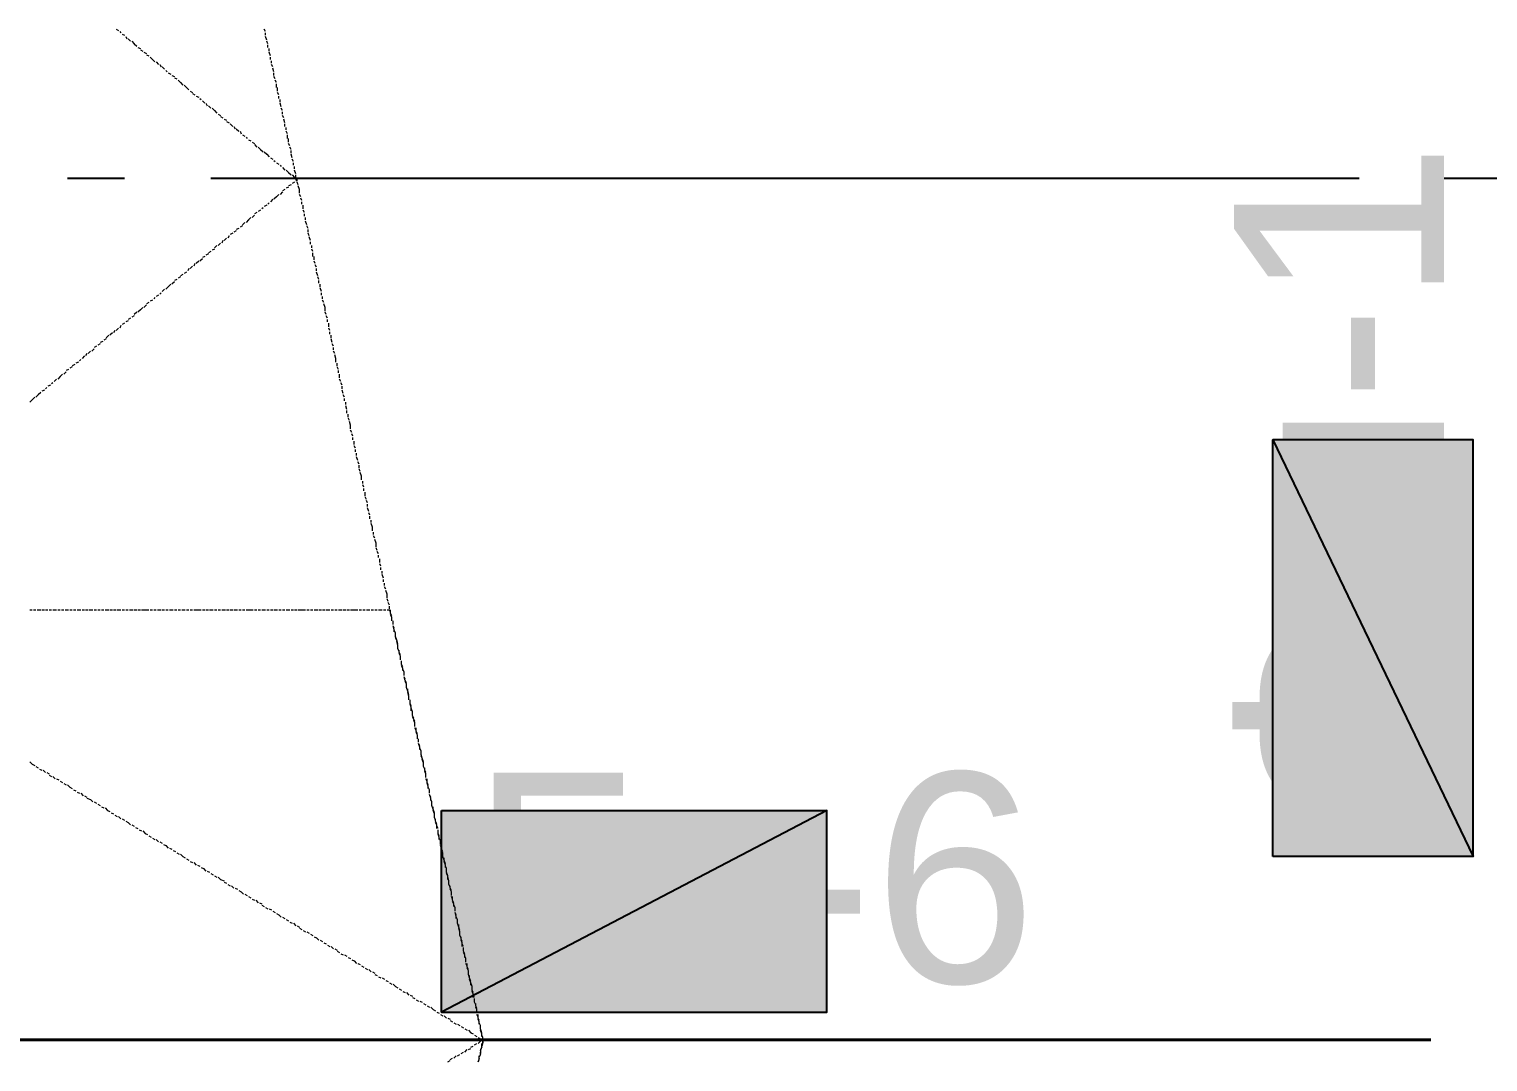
# Model space of a CAD drawing. Extents: x 0 to 604, y 0 to 420.
# Drawn here: x 173.58 to 198.99, y 217.93 to 235.92 of the extents above; entities that cross this region are included whole.
import ezdxf

# ---------------------------------------------------------------- set-up
doc = ezdxf.new("R2010")
doc.units = 0
doc.styles.add('TEYPDFCAD_TEXT', font='arial.ttf')

msp = doc.modelspace()

# ---------------------------------------------------------------- hatches: boundary and pattern name
at = {"true_color": 0xffffff}
h = msp.add_hatch(color=0, dxfattribs=at)
h.paths.add_polyline_path([(195.241, 221.509), (195.241, 228.769), (198.734, 221.509)])
h.paths.add_polyline_path([(195.241, 228.769), (198.734, 221.509), (198.734, 228.769)])
h = msp.add_hatch(color=0, dxfattribs=at)
h.paths.add_polyline_path([(180.763, 222.313), (187.473, 222.313), (180.763, 218.8)])
h.paths.add_polyline_path([(187.473, 222.313), (180.763, 218.8), (187.473, 218.8)])

# ---------------------------------------------------------------- linework, layer by layer
at = {"color": 7, "lineweight": 5}
for p, q in [((175.091, 235.924), (175.133, 235.902)), ((175.154, 235.881), (175.175, 235.86)), ((175.196, 235.839), (175.239, 235.818)), ((177.694, 235.881), (177.673, 235.924)), ((177.694, 235.818), (177.694, 235.86)), ((175.26, 235.797), (175.281, 235.754)), ((175.302, 235.754), (175.345, 235.712)), ((175.366, 235.712), (175.408, 235.67)), ((175.408, 235.67), (175.451, 235.627)), ((175.472, 235.606), (175.514, 235.585)), ((175.514, 235.564), (175.556, 235.543)), ((177.715, 235.733), (177.694, 235.797)), ((177.737, 235.67), (177.715, 235.712)), ((177.737, 235.606), (177.737, 235.649)), ((177.758, 235.543), (177.758, 235.585)), ((175.577, 235.522), (175.62, 235.5)), ((175.62, 235.479), (175.662, 235.458)), ((175.683, 235.437), (175.726, 235.394)), ((175.726, 235.394), (175.768, 235.352)), ((175.789, 235.352), (175.832, 235.31)), ((175.853, 235.31), (175.874, 235.268)), ((177.779, 235.458), (177.758, 235.522)), ((177.779, 235.394), (177.779, 235.437)), ((177.8, 235.331), (177.8, 235.373)), ((177.821, 235.268), (177.8, 235.31)), ((175.895, 235.268), (175.937, 235.225)), ((175.958, 235.204), (175.98, 235.183)), ((176.001, 235.162), (176.043, 235.141)), ((176.064, 235.119), (176.107, 235.098)), ((176.107, 235.077), (176.149, 235.056)), ((177.842, 235.183), (177.821, 235.246)), ((177.842, 235.119), (177.842, 235.162)), ((177.863, 235.056), (177.842, 235.098)), ((176.17, 235.035), (176.213, 234.992)), ((176.213, 234.992), (176.255, 234.95)), ((176.276, 234.95), (176.318, 234.908)), ((176.318, 234.908), (176.361, 234.865)), ((176.382, 234.844), (176.424, 234.823)), ((176.424, 234.802), (176.466, 234.781)), ((177.885, 234.992), (177.863, 235.035)), ((177.885, 234.908), (177.885, 234.971)), ((177.906, 234.844), (177.906, 234.908)), ((177.927, 234.781), (177.906, 234.823)), ((176.488, 234.759), (176.53, 234.738)), ((176.551, 234.717), (176.572, 234.696)), ((176.594, 234.675), (176.636, 234.632)), ((176.657, 234.632), (176.678, 234.59)), ((176.699, 234.59), (176.742, 234.548)), ((176.763, 234.548), (176.805, 234.506)), ((177.927, 234.717), (177.927, 234.759)), ((177.948, 234.654), (177.948, 234.696)), ((177.969, 234.569), (177.948, 234.632)), ((177.99, 234.506), (177.969, 234.548)), ((176.805, 234.506), (176.847, 234.463)), ((176.869, 234.442), (176.911, 234.421)), ((176.911, 234.4), (176.953, 234.379)), ((176.975, 234.357), (177.017, 234.336)), ((177.017, 234.315), (177.059, 234.294)), ((177.99, 234.442), (177.99, 234.484)), ((178.012, 234.379), (177.99, 234.421)), ((178.033, 234.294), (178.012, 234.357)), ((177.08, 234.273), (177.123, 234.23)), ((177.144, 234.23), (177.165, 234.188)), ((177.186, 234.188), (177.228, 234.146)), ((177.25, 234.146), (177.271, 234.103)), ((177.292, 234.082), (177.334, 234.061)), ((177.356, 234.04), (177.377, 234.019)), ((178.033, 234.23), (178.033, 234.273)), ((178.054, 234.167), (178.054, 234.209)), ((178.075, 234.103), (178.054, 234.146)), ((178.075, 234.019), (178.075, 234.082)), ((177.398, 233.998), (177.44, 233.976)), ((177.461, 233.955), (177.504, 233.934)), ((177.504, 233.913), (177.546, 233.87)), ((177.567, 233.87), (177.609, 233.828)), ((177.609, 233.828), (177.652, 233.786)), ((177.673, 233.786), (177.715, 233.744)), ((178.096, 233.955), (178.096, 234.019)), ((178.118, 233.892), (178.096, 233.934)), ((178.139, 233.828), (178.118, 233.87)), ((178.139, 233.765), (178.139, 233.807)), ((177.715, 233.744), (177.758, 233.701)), ((177.779, 233.68), (177.821, 233.659)), ((177.842, 233.638), (177.863, 233.617)), ((177.885, 233.595), (177.927, 233.574)), ((177.948, 233.553), (177.969, 233.532)), ((178.16, 233.68), (178.139, 233.744)), ((178.181, 233.617), (178.16, 233.659)), ((178.181, 233.553), (178.181, 233.595)), ((178.202, 233.489), (178.202, 233.532)), ((177.99, 233.511), (178.033, 233.468)), ((178.054, 233.468), (178.096, 233.426)), ((178.096, 233.426), (178.139, 233.384)), ((178.16, 233.384), (178.202, 233.341)), ((178.223, 233.405), (178.202, 233.468)), ((178.202, 233.32), (178.244, 233.299)), ((178.223, 233.341), (178.223, 233.384)), ((178.244, 233.299), (178.223, 233.278)), ((178.244, 233.278), (178.244, 233.32)), ((177.927, 233.045), (177.885, 233.003)), ((177.99, 233.087), (177.948, 233.045)), ((178.033, 233.13), (177.99, 233.108)), ((178.096, 233.172), (178.054, 233.151)), ((178.139, 233.214), (178.096, 233.193)), ((178.202, 233.257), (178.16, 233.236)), ((178.266, 233.214), (178.244, 233.257)), ((178.287, 233.13), (178.266, 233.193)), ((178.287, 233.066), (178.287, 233.13)), ((178.308, 233.003), (178.287, 233.045)), ((177.609, 232.77), (177.567, 232.749)), ((177.652, 232.812), (177.631, 232.791)), ((177.715, 232.855), (177.673, 232.833)), ((177.758, 232.897), (177.737, 232.876)), ((177.821, 232.96), (177.779, 232.918)), ((177.885, 233.003), (177.842, 232.96)), ((178.329, 232.939), (178.308, 232.982)), ((178.329, 232.876), (178.329, 232.918)), ((178.35, 232.791), (178.35, 232.855)), ((178.371, 232.727), (178.35, 232.77)), ((177.334, 232.558), (177.292, 232.516)), ((177.398, 232.601), (177.356, 232.558)), ((177.44, 232.643), (177.398, 232.601)), ((177.504, 232.685), (177.461, 232.643)), ((177.546, 232.727), (177.504, 232.706)), ((178.371, 232.664), (178.371, 232.706)), ((178.393, 232.601), (178.393, 232.643)), ((178.414, 232.516), (178.393, 232.579)), ((177.017, 232.283), (176.975, 232.241)), ((177.059, 232.325), (177.038, 232.283)), ((177.123, 232.368), (177.08, 232.346)), ((177.186, 232.41), (177.144, 232.389)), ((177.228, 232.452), (177.186, 232.431)), ((177.292, 232.495), (177.25, 232.474)), ((178.435, 232.452), (178.414, 232.495)), ((178.435, 232.389), (178.435, 232.431)), ((178.456, 232.325), (178.435, 232.368)), ((178.477, 232.241), (178.456, 232.304)), ((176.699, 232.008), (176.657, 231.987)), ((176.742, 232.05), (176.699, 232.029)), ((176.805, 232.093), (176.763, 232.071)), ((176.847, 232.156), (176.805, 232.114)), ((176.911, 232.198), (176.869, 232.156)), ((176.953, 232.241), (176.932, 232.198)), ((178.477, 232.177), (178.477, 232.22)), ((178.499, 232.114), (178.499, 232.156)), ((178.52, 232.05), (178.499, 232.093)), ((178.52, 231.965), (178.52, 232.029)), ((176.361, 231.754), (176.339, 231.711)), ((176.424, 231.796), (176.382, 231.754)), ((176.466, 231.839), (176.445, 231.796)), ((176.53, 231.881), (176.488, 231.839)), ((176.594, 231.923), (176.551, 231.881)), ((176.636, 231.965), (176.594, 231.944)), ((178.541, 231.902), (178.541, 231.965)), ((178.562, 231.839), (178.541, 231.881)), ((178.583, 231.775), (178.562, 231.817)), ((178.583, 231.711), (178.583, 231.754)), ((176.107, 231.521), (176.064, 231.479)), ((176.149, 231.563), (176.107, 231.542)), ((176.213, 231.606), (176.17, 231.584)), ((176.255, 231.648), (176.213, 231.627)), ((176.318, 231.69), (176.276, 231.669)), ((178.604, 231.627), (178.583, 231.69)), ((178.625, 231.563), (178.604, 231.606)), ((178.625, 231.5), (178.625, 231.542)), ((175.768, 231.246), (175.747, 231.225)), ((175.832, 231.288), (175.789, 231.267)), ((175.874, 231.331), (175.853, 231.309)), ((175.937, 231.394), (175.895, 231.352)), ((176.001, 231.436), (175.958, 231.394)), ((176.043, 231.479), (176.001, 231.436)), ((178.647, 231.436), (178.647, 231.479)), ((178.668, 231.352), (178.647, 231.415)), ((178.668, 231.288), (178.668, 231.331)), ((178.689, 231.225), (178.689, 231.267)), ((175.451, 230.992), (175.408, 230.95)), ((175.514, 231.034), (175.472, 230.992)), ((175.556, 231.077), (175.514, 231.034)), ((175.62, 231.119), (175.577, 231.077)), ((175.662, 231.161), (175.62, 231.14)), ((175.726, 231.203), (175.683, 231.182)), ((178.71, 231.161), (178.689, 231.203)), ((178.731, 231.077), (178.71, 231.14)), ((178.731, 231.013), (178.731, 231.077)), ((178.752, 230.95), (178.731, 230.992)), ((175.175, 230.759), (175.154, 230.717)), ((175.239, 230.801), (175.196, 230.78)), ((175.302, 230.844), (175.26, 230.822)), ((175.345, 230.886), (175.302, 230.865)), ((175.408, 230.928), (175.366, 230.907)), ((178.774, 230.886), (178.752, 230.928)), ((178.774, 230.822), (178.774, 230.865)), ((178.795, 230.738), (178.795, 230.801)), ((174.858, 230.484), (174.815, 230.463)), ((174.921, 230.526), (174.879, 230.505)), ((174.964, 230.59), (174.921, 230.547)), ((175.027, 230.632), (174.985, 230.59)), ((175.07, 230.674), (175.048, 230.632)), ((175.133, 230.717), (175.091, 230.674)), ((178.816, 230.674), (178.795, 230.717)), ((178.816, 230.611), (178.816, 230.653)), ((178.837, 230.547), (178.837, 230.59)), ((178.858, 230.463), (178.837, 230.526)), ((174.54, 230.23), (174.498, 230.188)), ((174.583, 230.272), (174.561, 230.23)), ((174.646, 230.315), (174.604, 230.272)), ((174.71, 230.357), (174.667, 230.315)), ((174.752, 230.399), (174.71, 230.378)), ((174.815, 230.441), (174.773, 230.42)), ((178.88, 230.399), (178.858, 230.441)), ((178.88, 230.336), (178.88, 230.378)), ((178.901, 230.272), (178.88, 230.315)), ((178.922, 230.188), (178.901, 230.251)), ((174.265, 229.997), (174.223, 229.976)), ((174.329, 230.039), (174.286, 230.018)), ((174.371, 230.082), (174.329, 230.06)), ((174.435, 230.124), (174.392, 230.103)), ((174.477, 230.166), (174.456, 230.145)), ((178.922, 230.124), (178.922, 230.188)), ((178.943, 230.06), (178.943, 230.103)), ((178.964, 229.997), (178.943, 230.039)), ((178.964, 229.934), (178.964, 229.976)), ((173.948, 229.722), (173.905, 229.701)), ((173.99, 229.764), (173.969, 229.743)), ((174.054, 229.828), (174.011, 229.785)), ((174.117, 229.87), (174.075, 229.828)), ((174.159, 229.912), (174.117, 229.87)), ((174.223, 229.955), (174.18, 229.912)), ((178.985, 229.849), (178.985, 229.912)), ((179.006, 229.785), (178.985, 229.828)), ((179.028, 229.722), (179.006, 229.764)), ((173.63, 229.468), (173.588, 229.425)), ((173.673, 229.51), (173.63, 229.468)), ((173.736, 229.553), (173.694, 229.51)), ((173.778, 229.595), (173.736, 229.553)), ((173.842, 229.637), (173.799, 229.616)), ((173.884, 229.679), (173.863, 229.658)), ((179.028, 229.658), (179.028, 229.701)), ((179.049, 229.574), (179.028, 229.637)), ((179.07, 229.51), (179.049, 229.553)), ((179.07, 229.447), (179.07, 229.489)), ((179.091, 229.383), (179.091, 229.425)), ((179.112, 229.298), (179.091, 229.362)), ((179.112, 229.235), (179.112, 229.277)), ((179.133, 229.172), (179.133, 229.214)), ((179.155, 229.108), (179.133, 229.15)), ((179.176, 229.023), (179.155, 229.087)), ((179.176, 228.96), (179.176, 229.023)), ((179.197, 228.896), (179.176, 228.939)), ((179.218, 228.833), (179.197, 228.875)), ((179.218, 228.769), (179.218, 228.812)), ((179.239, 228.685), (179.239, 228.748)), ((179.261, 228.621), (179.239, 228.663)), ((179.261, 228.558), (179.261, 228.6)), ((179.282, 228.494), (179.282, 228.536)), ((179.303, 228.41), (179.282, 228.473)), ((179.324, 228.346), (179.303, 228.388)), ((179.324, 228.282), (179.324, 228.325)), ((179.345, 228.219), (179.324, 228.261)), ((179.366, 228.134), (179.345, 228.198)), ((179.366, 228.071), (179.366, 228.134)), ((179.387, 228.007), (179.387, 228.05)), ((179.409, 227.944), (179.387, 227.986)), ((179.409, 227.88), (179.409, 227.923)), ((179.43, 227.796), (179.43, 227.859)), ((179.451, 227.732), (179.43, 227.774)), ((179.472, 227.669), (179.451, 227.711)), ((179.472, 227.605), (179.472, 227.648)), ((179.493, 227.52), (179.472, 227.584)), ((179.514, 227.457), (179.493, 227.499)), ((179.514, 227.393), (179.514, 227.436)), ((179.536, 227.33), (179.536, 227.372)), ((179.557, 227.245), (179.536, 227.309)), ((179.557, 227.182), (179.557, 227.245)), ((179.578, 227.118), (179.578, 227.161)), ((179.599, 227.055), (179.578, 227.097)), ((179.62, 226.97), (179.599, 227.034)), ((179.62, 226.907), (179.62, 226.97)), ((179.642, 226.843), (179.62, 226.886)), ((179.663, 226.78), (179.642, 226.822)), ((179.663, 226.716), (179.663, 226.758)), ((179.684, 226.631), (179.684, 226.695)), ((179.705, 226.568), (179.684, 226.61)), ((179.705, 226.505), (179.705, 226.547)), ((179.726, 226.441), (179.726, 226.483)), ((179.747, 226.356), (179.726, 226.42)), ((179.747, 226.293), (179.747, 226.335)), ((179.768, 226.229), (179.768, 226.272)), ((179.79, 226.166), (179.768, 226.208)), ((179.811, 226.081), (179.79, 226.145)), ((179.811, 226.018), (179.811, 226.081)), ((179.832, 225.954), (179.811, 225.996)), ((179.853, 225.891), (179.832, 225.933)), ((173.588, 225.806), (173.63, 225.806)), ((173.651, 225.806), (173.694, 225.806)), ((173.715, 225.806), (173.778, 225.806)), ((173.799, 225.806), (173.842, 225.806)), ((173.863, 225.806), (173.905, 225.806)), ((173.927, 225.806), (173.969, 225.806)), ((173.99, 225.806), (174.054, 225.806)), ((174.075, 225.806), (174.117, 225.806)), ((174.138, 225.806), (174.18, 225.806)), ((174.202, 225.806), (174.265, 225.806)), ((174.286, 225.806), (174.329, 225.806)), ((174.35, 225.806), (174.392, 225.806)), ((174.413, 225.806), (174.477, 225.806)), ((174.498, 225.806), (174.54, 225.806)), ((174.561, 225.806), (174.604, 225.806)), ((174.625, 225.806), (174.689, 225.806)), ((174.71, 225.806), (174.752, 225.806)), ((174.773, 225.806), (174.815, 225.806)), ((174.837, 225.806), (174.879, 225.806)), ((174.9, 225.806), (174.964, 225.806)), ((174.985, 225.806), (175.027, 225.806)), ((175.048, 225.806), (175.091, 225.806)), ((175.112, 225.806), (175.175, 225.806)), ((175.196, 225.806), (175.239, 225.806)), ((175.26, 225.806), (175.302, 225.806)), ((175.323, 225.806), (175.387, 225.806)), ((175.408, 225.806), (175.451, 225.806)), ((175.472, 225.806), (175.514, 225.806)), ((175.535, 225.806), (175.599, 225.806)), ((175.599, 225.806), (175.662, 225.806)), ((175.683, 225.806), (175.726, 225.806)), ((175.747, 225.806), (175.789, 225.806)), ((175.81, 225.806), (175.874, 225.806)), ((175.895, 225.806), (175.937, 225.806)), ((175.958, 225.806), (176.001, 225.806)), ((176.022, 225.806), (176.085, 225.806)), ((176.107, 225.806), (176.149, 225.806)), ((176.17, 225.806), (176.213, 225.806)), ((176.234, 225.806), (176.297, 225.806)), ((176.318, 225.806), (176.361, 225.806)), ((176.382, 225.806), (176.424, 225.806)), ((176.445, 225.806), (176.509, 225.806)), ((176.509, 225.806), (176.572, 225.806)), ((176.594, 225.806), (176.636, 225.806)), ((176.657, 225.806), (176.699, 225.806)), ((176.72, 225.806), (176.784, 225.806)), ((176.805, 225.806), (176.847, 225.806)), ((176.869, 225.806), (176.911, 225.806)), ((176.932, 225.806), (176.996, 225.806)), ((177.017, 225.806), (177.059, 225.806)), ((177.08, 225.806), (177.123, 225.806)), ((177.144, 225.806), (177.207, 225.806)), ((177.228, 225.806), (177.271, 225.806)), ((177.292, 225.806), (177.334, 225.806)), ((177.356, 225.806), (177.419, 225.806)), ((177.419, 225.806), (177.482, 225.806)), ((177.504, 225.806), (177.546, 225.806)), ((177.567, 225.806), (177.609, 225.806)), ((177.631, 225.806), (177.694, 225.806)), ((177.715, 225.806), (177.758, 225.806)), ((177.779, 225.806), (177.821, 225.806)), ((177.842, 225.806), (177.906, 225.806)), ((177.927, 225.806), (177.969, 225.806)), ((177.99, 225.806), (178.033, 225.806)), ((178.054, 225.806), (178.118, 225.806)), ((178.139, 225.806), (178.181, 225.806)), ((178.202, 225.806), (178.244, 225.806)), ((178.266, 225.806), (178.329, 225.806)), ((178.329, 225.806), (178.393, 225.806)), ((178.414, 225.806), (178.456, 225.806)), ((178.477, 225.806), (178.52, 225.806)), ((178.541, 225.806), (178.604, 225.806)), ((178.625, 225.806), (178.668, 225.806)), ((178.689, 225.806), (178.731, 225.806)), ((178.752, 225.806), (178.816, 225.806)), ((178.837, 225.806), (178.88, 225.806)), ((178.901, 225.806), (178.943, 225.806)), ((178.964, 225.806), (179.028, 225.806)), ((179.049, 225.806), (179.091, 225.806)), ((179.112, 225.806), (179.155, 225.806)), ((179.176, 225.806), (179.239, 225.806)), ((179.239, 225.806), (179.303, 225.806)), ((179.324, 225.806), (179.366, 225.806)), ((179.387, 225.806), (179.43, 225.806)), ((179.451, 225.806), (179.514, 225.806)), ((179.536, 225.806), (179.578, 225.806)), ((179.599, 225.806), (179.642, 225.806)), ((179.663, 225.806), (179.726, 225.806)), ((179.747, 225.806), (179.79, 225.806)), ((179.811, 225.806), (179.853, 225.806)), ((179.853, 225.827), (179.853, 225.869)), ((179.874, 225.764), (179.853, 225.806)), ((179.874, 225.743), (179.874, 225.806)), ((179.895, 225.7), (179.874, 225.743)), ((179.895, 225.679), (179.874, 225.721)), ((179.895, 225.637), (179.895, 225.679)), ((179.895, 225.615), (179.895, 225.658)), ((179.917, 225.552), (179.917, 225.615)), ((179.917, 225.552), (179.917, 225.594)), ((179.938, 225.467), (179.917, 225.531)), ((179.938, 225.488), (179.917, 225.531)), ((179.938, 225.425), (179.938, 225.467)), ((179.959, 225.404), (179.938, 225.446)), ((179.959, 225.361), (179.959, 225.404)), ((179.959, 225.34), (179.959, 225.383)), ((179.98, 225.277), (179.959, 225.34)), ((179.98, 225.277), (179.959, 225.319)), ((180.001, 225.213), (179.98, 225.277)), ((180.001, 225.192), (179.98, 225.256)), ((180.001, 225.129), (180.001, 225.192)), ((180.001, 225.15), (180.001, 225.192)), ((180.023, 225.086), (180.001, 225.129)), ((180.023, 225.065), (180.023, 225.107)), ((180.044, 225.023), (180.023, 225.065)), ((180.044, 225.002), (180.023, 225.044)), ((180.044, 224.938), (180.044, 225.002)), ((180.044, 224.938), (180.044, 224.981)), ((180.065, 224.853), (180.065, 224.917)), ((180.065, 224.875), (180.065, 224.917)), ((180.086, 224.811), (180.065, 224.853)), ((180.086, 224.79), (180.065, 224.832)), ((180.086, 224.748), (180.086, 224.79)), ((180.107, 224.726), (180.086, 224.769)), ((180.107, 224.663), (180.107, 224.726)), ((180.107, 224.663), (180.107, 224.705)), ((180.128, 224.578), (180.107, 224.642)), ((180.128, 224.6), (180.107, 224.642)), ((180.149, 224.536), (180.128, 224.578)), ((180.149, 224.515), (180.128, 224.557)), ((180.149, 224.472), (180.149, 224.515)), ((180.149, 224.451), (180.149, 224.494)), ((180.171, 224.388), (180.149, 224.451)), ((180.171, 224.388), (180.171, 224.43)), ((180.192, 224.324), (180.171, 224.388)), ((180.192, 224.303), (180.171, 224.367)), ((180.192, 224.24), (180.192, 224.303)), ((180.192, 224.261), (180.192, 224.303)), ((180.213, 224.197), (180.213, 224.24)), ((180.213, 224.176), (180.213, 224.218)), ((180.234, 224.134), (180.213, 224.176)), ((180.234, 224.113), (180.213, 224.155)), ((180.234, 224.049), (180.234, 224.113)), ((180.255, 224.028), (180.234, 224.091)), ((180.255, 223.964), (180.255, 224.028)), ((180.255, 223.986), (180.255, 224.028)), ((180.276, 223.922), (180.255, 223.964)), ((180.276, 223.901), (180.255, 223.943)), ((180.298, 223.859), (180.276, 223.901)), ((180.298, 223.838), (180.276, 223.88)), ((180.298, 223.774), (180.298, 223.838)), ((180.298, 223.774), (180.298, 223.816)), ((180.319, 223.71), (180.298, 223.753)), ((180.319, 223.689), (180.319, 223.753)), ((180.34, 223.647), (180.319, 223.689)), ((180.34, 223.626), (180.319, 223.668)), ((180.34, 223.583), (180.34, 223.626)), ((180.34, 223.562), (180.34, 223.605)), ((180.361, 223.499), (180.361, 223.562)), ((180.361, 223.499), (180.361, 223.541)), ((180.382, 223.414), (180.361, 223.478)), ((180.382, 223.435), (180.361, 223.478)), ((180.382, 223.372), (180.382, 223.414)), ((180.404, 223.351), (180.382, 223.393)), ((173.588, 223.16), (173.63, 223.118)), ((173.63, 223.118), (173.673, 223.097)), ((180.404, 223.308), (180.404, 223.351)), ((180.404, 223.287), (180.404, 223.329)), ((180.425, 223.224), (180.404, 223.287)), ((180.425, 223.224), (180.404, 223.266)), ((180.446, 223.16), (180.425, 223.224)), ((180.446, 223.139), (180.425, 223.202)), ((180.446, 223.076), (180.446, 223.139)), ((180.446, 223.097), (180.446, 223.139)), ((173.694, 223.076), (173.736, 223.054)), ((173.757, 223.033), (173.799, 223.012)), ((173.821, 223.012), (173.863, 222.97)), ((173.884, 222.97), (173.927, 222.948)), ((173.927, 222.927), (173.969, 222.906)), ((173.99, 222.906), (174.032, 222.864)), ((174.054, 222.864), (174.096, 222.843)), ((180.467, 223.033), (180.446, 223.076)), ((180.467, 223.012), (180.467, 223.054)), ((180.488, 222.97), (180.467, 223.012)), ((180.488, 222.948), (180.467, 222.991)), ((180.488, 222.885), (180.488, 222.948)), ((180.488, 222.885), (180.488, 222.927)), ((180.509, 222.821), (180.488, 222.864)), ((180.509, 222.8), (180.509, 222.864)), ((174.117, 222.821), (174.159, 222.8)), ((174.18, 222.779), (174.223, 222.758)), ((174.244, 222.758), (174.286, 222.716)), ((174.286, 222.716), (174.329, 222.695)), ((174.35, 222.673), (174.392, 222.652)), ((174.413, 222.631), (174.456, 222.61)), ((174.477, 222.61), (174.519, 222.567)), ((180.53, 222.758), (180.509, 222.8)), ((180.53, 222.737), (180.509, 222.779)), ((180.53, 222.695), (180.53, 222.737)), ((180.552, 222.673), (180.53, 222.716)), ((180.552, 222.61), (180.552, 222.673)), ((180.552, 222.61), (180.552, 222.652)), ((174.54, 222.567), (174.583, 222.546)), ((174.583, 222.525), (174.646, 222.504)), ((174.646, 222.504), (174.689, 222.462)), ((174.71, 222.462), (174.752, 222.44)), ((174.773, 222.419), (174.815, 222.398)), ((174.837, 222.377), (174.879, 222.356)), ((174.9, 222.356), (174.942, 222.313)), ((180.573, 222.525), (180.552, 222.589)), ((180.573, 222.546), (180.552, 222.589)), ((180.573, 222.483), (180.573, 222.525)), ((180.594, 222.462), (180.573, 222.504)), ((180.594, 222.419), (180.594, 222.462)), ((180.594, 222.398), (180.594, 222.44)), ((180.615, 222.335), (180.594, 222.398)), ((180.615, 222.335), (180.615, 222.377)), ((174.942, 222.313), (174.985, 222.292)), ((175.006, 222.271), (175.048, 222.25)), ((175.07, 222.229), (175.112, 222.208)), ((175.133, 222.208), (175.175, 222.165)), ((175.196, 222.165), (175.239, 222.144)), ((175.26, 222.123), (175.302, 222.102)), ((175.302, 222.102), (175.345, 222.06)), ((180.636, 222.271), (180.615, 222.335)), ((180.636, 222.25), (180.615, 222.313)), ((180.636, 222.186), (180.636, 222.25)), ((180.636, 222.208), (180.636, 222.25)), ((180.657, 222.144), (180.636, 222.186)), ((180.657, 222.123), (180.657, 222.165)), ((180.679, 222.081), (180.657, 222.123)), ((180.679, 222.06), (180.657, 222.102)), ((175.366, 222.06), (175.408, 222.038)), ((175.429, 222.017), (175.472, 221.996)), ((175.493, 221.975), (175.535, 221.954)), ((175.556, 221.954), (175.599, 221.911)), ((175.599, 221.911), (175.641, 221.89)), ((175.662, 221.869), (175.704, 221.848)), ((180.679, 221.996), (180.679, 222.06)), ((180.7, 221.996), (180.679, 222.038)), ((180.7, 221.911), (180.7, 221.975)), ((180.7, 221.933), (180.7, 221.975)), ((180.721, 221.869), (180.7, 221.911)), ((180.721, 221.848), (180.7, 221.89)), ((180.721, 221.805), (180.721, 221.848)), ((175.726, 221.827), (175.768, 221.805)), ((175.789, 221.805), (175.832, 221.763)), ((175.853, 221.763), (175.895, 221.742)), ((175.916, 221.721), (175.958, 221.7)), ((175.958, 221.7), (176.001, 221.657)), ((176.022, 221.657), (176.064, 221.636)), ((176.085, 221.615), (176.128, 221.594)), ((180.742, 221.784), (180.721, 221.827)), ((180.742, 221.721), (180.742, 221.784)), ((180.742, 221.721), (180.742, 221.763)), ((180.763, 221.657), (180.742, 221.7)), ((180.763, 221.636), (180.763, 221.7)), ((180.785, 221.594), (180.763, 221.636)), ((180.785, 221.573), (180.763, 221.615)), ((176.149, 221.573), (176.191, 221.552)), ((176.213, 221.552), (176.255, 221.509)), ((176.255, 221.509), (176.297, 221.488)), ((176.318, 221.467), (176.361, 221.446)), ((176.382, 221.424), (176.424, 221.403)), ((176.445, 221.403), (176.488, 221.361)), ((176.509, 221.361), (176.551, 221.34)), ((180.785, 221.53), (180.785, 221.573)), ((180.785, 221.509), (180.785, 221.552)), ((180.806, 221.446), (180.785, 221.509)), ((180.806, 221.446), (180.806, 221.488)), ((180.827, 221.382), (180.806, 221.446)), ((180.827, 221.361), (180.806, 221.424)), ((180.827, 221.319), (180.827, 221.361)), ((180.848, 221.298), (180.827, 221.34)), ((176.572, 221.319), (176.615, 221.298)), ((176.615, 221.298), (176.657, 221.255)), ((176.678, 221.255), (176.72, 221.234)), ((176.742, 221.213), (176.784, 221.192)), ((176.805, 221.17), (176.847, 221.149)), ((176.869, 221.149), (176.911, 221.107)), ((176.911, 221.107), (176.975, 221.086)), ((180.848, 221.255), (180.848, 221.298)), ((180.848, 221.234), (180.848, 221.276)), ((180.869, 221.17), (180.848, 221.234)), ((180.869, 221.17), (180.848, 221.213)), ((180.869, 221.107), (180.869, 221.17)), ((180.89, 221.086), (180.869, 221.149)), ((180.89, 221.022), (180.89, 221.086)), ((180.89, 221.043), (180.89, 221.086)), ((176.975, 221.065), (177.017, 221.043)), ((177.038, 221.022), (177.08, 221.001)), ((177.101, 221.001), (177.144, 220.959)), ((177.165, 220.959), (177.207, 220.938)), ((177.228, 220.917), (177.271, 220.895)), ((177.271, 220.895), (177.313, 220.853)), ((177.334, 220.853), (177.377, 220.832)), ((180.911, 220.98), (180.89, 221.022)), ((180.911, 220.959), (180.911, 221.001)), ((180.933, 220.917), (180.911, 220.959)), ((180.933, 220.895), (180.911, 220.938)), ((180.933, 220.832), (180.933, 220.895)), ((180.933, 220.832), (180.933, 220.874)), ((177.398, 220.811), (177.44, 220.79)), ((177.461, 220.768), (177.504, 220.747)), ((177.525, 220.747), (177.567, 220.705)), ((177.588, 220.705), (177.631, 220.684)), ((177.631, 220.662), (177.673, 220.641)), ((177.694, 220.62), (177.737, 220.599)), ((177.758, 220.599), (177.8, 220.578)), ((180.954, 220.768), (180.933, 220.811)), ((180.954, 220.747), (180.954, 220.811)), ((180.975, 220.705), (180.954, 220.747)), ((180.975, 220.684), (180.954, 220.726)), ((180.975, 220.641), (180.975, 220.684)), ((180.996, 220.62), (180.975, 220.662)), ((180.996, 220.557), (180.996, 220.62)), ((180.996, 220.557), (180.996, 220.599)), ((177.821, 220.557), (177.863, 220.536)), ((177.885, 220.514), (177.927, 220.493)), ((177.927, 220.493), (177.969, 220.451)), ((177.99, 220.451), (178.033, 220.43)), ((178.054, 220.409), (178.096, 220.387)), ((178.118, 220.366), (178.16, 220.345)), ((178.181, 220.345), (178.223, 220.303)), ((181.017, 220.472), (180.996, 220.536)), ((181.017, 220.493), (180.996, 220.536)), ((181.017, 220.43), (181.017, 220.472)), ((181.038, 220.409), (181.017, 220.451)), ((181.038, 220.366), (181.038, 220.409)), ((181.038, 220.345), (181.038, 220.387)), ((181.06, 220.281), (181.038, 220.345)), ((181.06, 220.281), (181.06, 220.324)), ((178.244, 220.303), (178.287, 220.281)), ((178.287, 220.26), (178.329, 220.239)), ((178.35, 220.218), (178.393, 220.197)), ((178.414, 220.197), (178.456, 220.176)), ((178.477, 220.155), (178.52, 220.133)), ((178.541, 220.112), (178.583, 220.091)), ((178.583, 220.091), (178.625, 220.049)), ((181.081, 220.218), (181.06, 220.281)), ((181.081, 220.197), (181.06, 220.26)), ((181.081, 220.133), (181.081, 220.197)), ((181.081, 220.155), (181.081, 220.197)), ((181.102, 220.091), (181.081, 220.133)), ((181.102, 220.07), (181.102, 220.112)), ((181.123, 220.027), (181.102, 220.07)), ((178.647, 220.049), (178.689, 220.027)), ((178.71, 220.006), (178.752, 219.985)), ((178.774, 219.964), (178.816, 219.943)), ((178.837, 219.943), (178.88, 219.9)), ((178.901, 219.9), (178.943, 219.879)), ((178.943, 219.858), (178.985, 219.837)), ((179.006, 219.816), (179.049, 219.795)), ((181.123, 220.006), (181.102, 220.049)), ((181.123, 219.943), (181.123, 220.006)), ((181.144, 219.943), (181.123, 219.985)), ((181.144, 219.858), (181.144, 219.922)), ((181.144, 219.879), (181.144, 219.922)), ((181.166, 219.816), (181.144, 219.858)), ((181.166, 219.795), (181.144, 219.837)), ((179.07, 219.795), (179.112, 219.774)), ((179.133, 219.752), (179.176, 219.731)), ((179.197, 219.71), (179.239, 219.689)), ((179.239, 219.689), (179.282, 219.647)), ((179.303, 219.647), (179.345, 219.625)), ((179.366, 219.604), (179.409, 219.583)), ((179.43, 219.562), (179.472, 219.541)), ((181.166, 219.752), (181.166, 219.795)), ((181.187, 219.731), (181.166, 219.774)), ((181.187, 219.668), (181.187, 219.731)), ((181.187, 219.668), (181.187, 219.71)), ((181.208, 219.604), (181.187, 219.647)), ((181.208, 219.583), (181.208, 219.647)), ((181.229, 219.541), (181.208, 219.583)), ((181.229, 219.519), (181.208, 219.562)), ((179.493, 219.541), (179.536, 219.498)), ((179.557, 219.498), (179.599, 219.477)), ((179.599, 219.456), (179.642, 219.435)), ((179.663, 219.414), (179.705, 219.393)), ((179.726, 219.393), (179.768, 219.371)), ((179.79, 219.35), (179.832, 219.329)), ((179.853, 219.308), (179.895, 219.287)), ((181.229, 219.477), (181.229, 219.519)), ((181.229, 219.456), (181.229, 219.498)), ((181.25, 219.393), (181.229, 219.456)), ((181.25, 219.393), (181.25, 219.435)), ((181.271, 219.329), (181.25, 219.393)), ((181.271, 219.308), (181.25, 219.371)), ((181.292, 219.244), (181.271, 219.308)), ((181.271, 219.266), (181.271, 219.308)), ((179.917, 219.287), (179.959, 219.244)), ((179.959, 219.244), (180.001, 219.223)), ((180.023, 219.202), (180.065, 219.181)), ((180.086, 219.16), (180.128, 219.138)), ((180.149, 219.138), (180.192, 219.096)), ((180.213, 219.096), (180.255, 219.075)), ((180.255, 219.054), (180.298, 219.033)), ((181.292, 219.202), (181.292, 219.244)), ((181.292, 219.181), (181.292, 219.223)), ((181.314, 219.138), (181.292, 219.181)), ((181.314, 219.117), (181.292, 219.16)), ((181.314, 219.054), (181.314, 219.117)), ((181.335, 219.054), (181.314, 219.096)), ((180.319, 219.012), (180.361, 218.99)), ((180.382, 218.99), (180.425, 218.969)), ((180.446, 218.948), (180.488, 218.927)), ((180.509, 218.906), (180.552, 218.884)), ((180.573, 218.884), (180.615, 218.842)), ((180.615, 218.842), (180.657, 218.821)), ((180.679, 218.8), (180.721, 218.779)), ((181.335, 218.969), (181.335, 219.033)), ((181.335, 218.99), (181.335, 219.033)), ((181.356, 218.927), (181.335, 218.969)), ((181.356, 218.906), (181.356, 218.948)), ((181.377, 218.863), (181.356, 218.906)), ((181.377, 218.842), (181.356, 218.884)), ((181.377, 218.779), (181.377, 218.842)), ((181.377, 218.779), (181.377, 218.821)), ((180.742, 218.757), (180.785, 218.736)), ((180.806, 218.736), (180.848, 218.694)), ((180.869, 218.694), (180.911, 218.673)), ((180.911, 218.652), (180.954, 218.631)), ((180.975, 218.609), (181.017, 218.588)), ((181.038, 218.588), (181.081, 218.567)), ((181.102, 218.546), (181.144, 218.525)), ((181.398, 218.715), (181.377, 218.757)), ((181.398, 218.694), (181.398, 218.757)), ((181.419, 218.652), (181.398, 218.694)), ((181.419, 218.631), (181.398, 218.673)), ((181.419, 218.588), (181.419, 218.631)), ((181.441, 218.567), (181.419, 218.609)), ((181.441, 218.504), (181.441, 218.567)), ((181.441, 218.504), (181.441, 218.546)), ((173.609, 218.313), (173.546, 218.313)), ((173.673, 218.313), (173.63, 218.313)), ((173.736, 218.313), (173.694, 218.313)), ((173.821, 218.313), (173.757, 218.313)), ((173.884, 218.313), (173.821, 218.313)), ((173.948, 218.313), (173.905, 218.313)), ((174.011, 218.313), (173.969, 218.313)), ((174.096, 218.313), (174.032, 218.313)), ((174.159, 218.313), (174.117, 218.313)), ((174.223, 218.313), (174.18, 218.313)), ((174.308, 218.313), (174.244, 218.313)), ((174.371, 218.313), (174.329, 218.313)), ((174.435, 218.313), (174.392, 218.313)), ((174.519, 218.313), (174.456, 218.313)), ((174.583, 218.313), (174.54, 218.313)), ((174.646, 218.313), (174.604, 218.313)), ((174.731, 218.313), (174.667, 218.313)), ((174.794, 218.313), (174.731, 218.313)), ((174.858, 218.313), (174.815, 218.313)), ((174.921, 218.313), (174.879, 218.313)), ((175.006, 218.313), (174.942, 218.313)), ((175.07, 218.313), (175.027, 218.313)), ((175.133, 218.313), (175.091, 218.313)), ((175.218, 218.313), (175.154, 218.313)), ((175.281, 218.313), (175.239, 218.313)), ((175.345, 218.313), (175.302, 218.313)), ((175.429, 218.313), (175.366, 218.313)), ((175.493, 218.313), (175.451, 218.313)), ((175.556, 218.313), (175.514, 218.313)), ((175.641, 218.313), (175.577, 218.313)), ((175.704, 218.313), (175.641, 218.313)), ((175.768, 218.313), (175.726, 218.313)), ((175.832, 218.313), (175.789, 218.313)), ((175.916, 218.313), (175.853, 218.313)), ((175.98, 218.313), (175.937, 218.313)), ((176.043, 218.313), (176.001, 218.313)), ((176.128, 218.313), (176.064, 218.313)), ((176.191, 218.313), (176.149, 218.313)), ((176.255, 218.313), (176.213, 218.313)), ((176.339, 218.313), (176.276, 218.313)), ((176.403, 218.313), (176.361, 218.313)), ((176.466, 218.313), (176.424, 218.313)), ((176.53, 218.313), (176.488, 218.313)), ((176.615, 218.313), (176.551, 218.313)), ((176.678, 218.313), (176.636, 218.313)), ((176.742, 218.313), (176.699, 218.313)), ((176.826, 218.313), (176.763, 218.313)), ((176.89, 218.313), (176.847, 218.313)), ((176.953, 218.313), (176.911, 218.313)), ((177.038, 218.313), (176.975, 218.313)), ((177.101, 218.313), (177.059, 218.313)), ((177.165, 218.313), (177.123, 218.313)), ((177.25, 218.313), (177.186, 218.313)), ((177.313, 218.313), (177.271, 218.313)), ((177.377, 218.313), (177.334, 218.313)), ((177.44, 218.313), (177.398, 218.313)), ((177.525, 218.313), (177.461, 218.313)), ((177.588, 218.313), (177.546, 218.313)), ((177.652, 218.313), (177.609, 218.313)), ((177.737, 218.313), (177.673, 218.313)), ((177.8, 218.313), (177.758, 218.313)), ((177.863, 218.313), (177.821, 218.313)), ((177.948, 218.313), (177.885, 218.313)), ((178.012, 218.313), (177.969, 218.313)), ((178.075, 218.313), (178.033, 218.313)), ((178.16, 218.313), (178.096, 218.313)), ((178.223, 218.313), (178.181, 218.313)), ((178.287, 218.313), (178.244, 218.313)), ((178.35, 218.313), (178.308, 218.313)), ((178.435, 218.313), (178.371, 218.313)), ((178.499, 218.313), (178.456, 218.313)), ((178.562, 218.313), (178.52, 218.313)), ((178.647, 218.313), (178.583, 218.313)), ((178.71, 218.313), (178.668, 218.313)), ((178.774, 218.313), (178.731, 218.313)), ((178.858, 218.313), (178.795, 218.313)), ((178.922, 218.313), (178.88, 218.313)), ((178.985, 218.313), (178.943, 218.313)), ((179.07, 218.313), (179.006, 218.313)), ((179.133, 218.313), (179.07, 218.313)), ((179.197, 218.313), (179.155, 218.313)), ((179.261, 218.313), (179.218, 218.313)), ((179.345, 218.313), (179.282, 218.313)), ((179.409, 218.313), (179.366, 218.313)), ((179.472, 218.313), (179.43, 218.313)), ((179.557, 218.313), (179.493, 218.313)), ((179.62, 218.313), (179.578, 218.313)), ((179.684, 218.313), (179.642, 218.313)), ((179.768, 218.313), (179.705, 218.313)), ((179.832, 218.313), (179.79, 218.313)), ((179.895, 218.313), (179.853, 218.313)), ((179.98, 218.313), (179.917, 218.313)), ((180.044, 218.313), (179.98, 218.313)), ((180.107, 218.313), (180.065, 218.313)), ((180.171, 218.313), (180.128, 218.313)), ((180.255, 218.313), (180.192, 218.313)), ((180.319, 218.313), (180.276, 218.313)), ((180.382, 218.313), (180.34, 218.313)), ((180.467, 218.313), (180.404, 218.313)), ((180.53, 218.313), (180.488, 218.313)), ((180.594, 218.313), (180.552, 218.313)), ((180.679, 218.313), (180.615, 218.313)), ((180.742, 218.313), (180.7, 218.313)), ((180.806, 218.313), (180.763, 218.313)), ((180.89, 218.313), (180.827, 218.313)), ((180.954, 218.313), (180.89, 218.313)), ((181.017, 218.313), (180.975, 218.313)), ((181.081, 218.313), (181.038, 218.313)), ((181.166, 218.313), (181.102, 218.313)), ((181.166, 218.504), (181.208, 218.482)), ((181.229, 218.313), (181.187, 218.313)), ((181.229, 218.482), (181.271, 218.44)), ((181.292, 218.313), (181.25, 218.313)), ((181.271, 218.44), (181.314, 218.419)), ((181.377, 218.313), (181.314, 218.313)), ((181.335, 218.398), (181.377, 218.376)), ((181.398, 218.355), (181.441, 218.334)), ((181.441, 218.313), (181.398, 218.313)), ((181.398, 218.25), (181.441, 218.292)), ((181.462, 218.44), (181.441, 218.504)), ((181.462, 218.419), (181.441, 218.482)), ((181.462, 218.376), (181.462, 218.419)), ((181.483, 218.355), (181.462, 218.398)), ((181.462, 218.334), (181.483, 218.313)), ((181.462, 218.292), (181.483, 218.313)), ((181.483, 218.313), (181.462, 218.313)), ((181.483, 218.313), (181.483, 218.355)), ((181.483, 218.313), (181.483, 218.334)), ((181.483, 218.271), (181.483, 218.313)), ((181.483, 218.313), (181.483, 218.271)), ((180.975, 217.995), (181.017, 218.038)), ((181.038, 218.038), (181.081, 218.059)), ((181.102, 218.08), (181.144, 218.101)), ((181.166, 218.101), (181.208, 218.144)), ((181.229, 218.144), (181.271, 218.165)), ((181.271, 218.186), (181.314, 218.207)), ((181.335, 218.228), (181.377, 218.25)), ((181.441, 218.059), (181.419, 218.017)), ((181.419, 217.995), (181.419, 218.038)), ((181.441, 218.123), (181.462, 218.186)), ((181.462, 218.186), (181.441, 218.144)), ((181.441, 218.123), (181.441, 218.08)), ((181.441, 218.059), (181.441, 218.101)), ((181.483, 218.271), (181.462, 218.207)), ((181.462, 218.186), (181.462, 218.25)), ((180.869, 217.932), (180.911, 217.953)), ((180.911, 217.974), (180.954, 217.995)), ((181.419, 217.995), (181.398, 217.932)), ((181.398, 217.932), (181.419, 217.974))]:
    msp.add_line(p, q, dxfattribs=at)
at = {"lineweight": 25}
for p, q in [((175.239, 233.32), (174.244, 233.32)), ((196.744, 233.32), (176.742, 233.32)), ((199.242, 233.32), (198.226, 233.32))]:
    msp.add_line(p, q, dxfattribs=at)
at = {"color": 0, "lineweight": 0, "true_color": 0xffffff}
for p, q in [((198.734, 221.509), (198.734, 228.769)), ((180.763, 218.8), (187.473, 218.8))]:
    msp.add_line(p, q, dxfattribs=at)
at = {"color": 7, "lineweight": 40}
msp.add_line((197.993, 218.313), (170.476, 218.313), dxfattribs=at)
at = {"color": 0, "true_color": 0xffffff}
for points in [[(195.241, 221.509), (195.241, 228.769), (198.734, 221.509)], [(195.241, 228.769), (198.734, 221.509), (198.734, 228.769)], [(180.763, 222.313), (187.473, 222.313), (180.763, 218.8)], [(187.473, 222.313), (180.763, 218.8), (187.473, 218.8)]]:
    msp.add_lwpolyline(points, close=True, dxfattribs=at)

# ---------------------------------------------------------------- texts
at = {"color": 7, "style": 'TEYPDFCAD_TEXT'}
msp.add_text('Фм-1', height=3.6618, rotation=90, dxfattribs=at).set_placement((198.226, 222.017))
msp.add_text('Гс-6', height=3.6618, dxfattribs=at).set_placement((181.25, 219.308))

doc.saveas('drawing.dxf')
